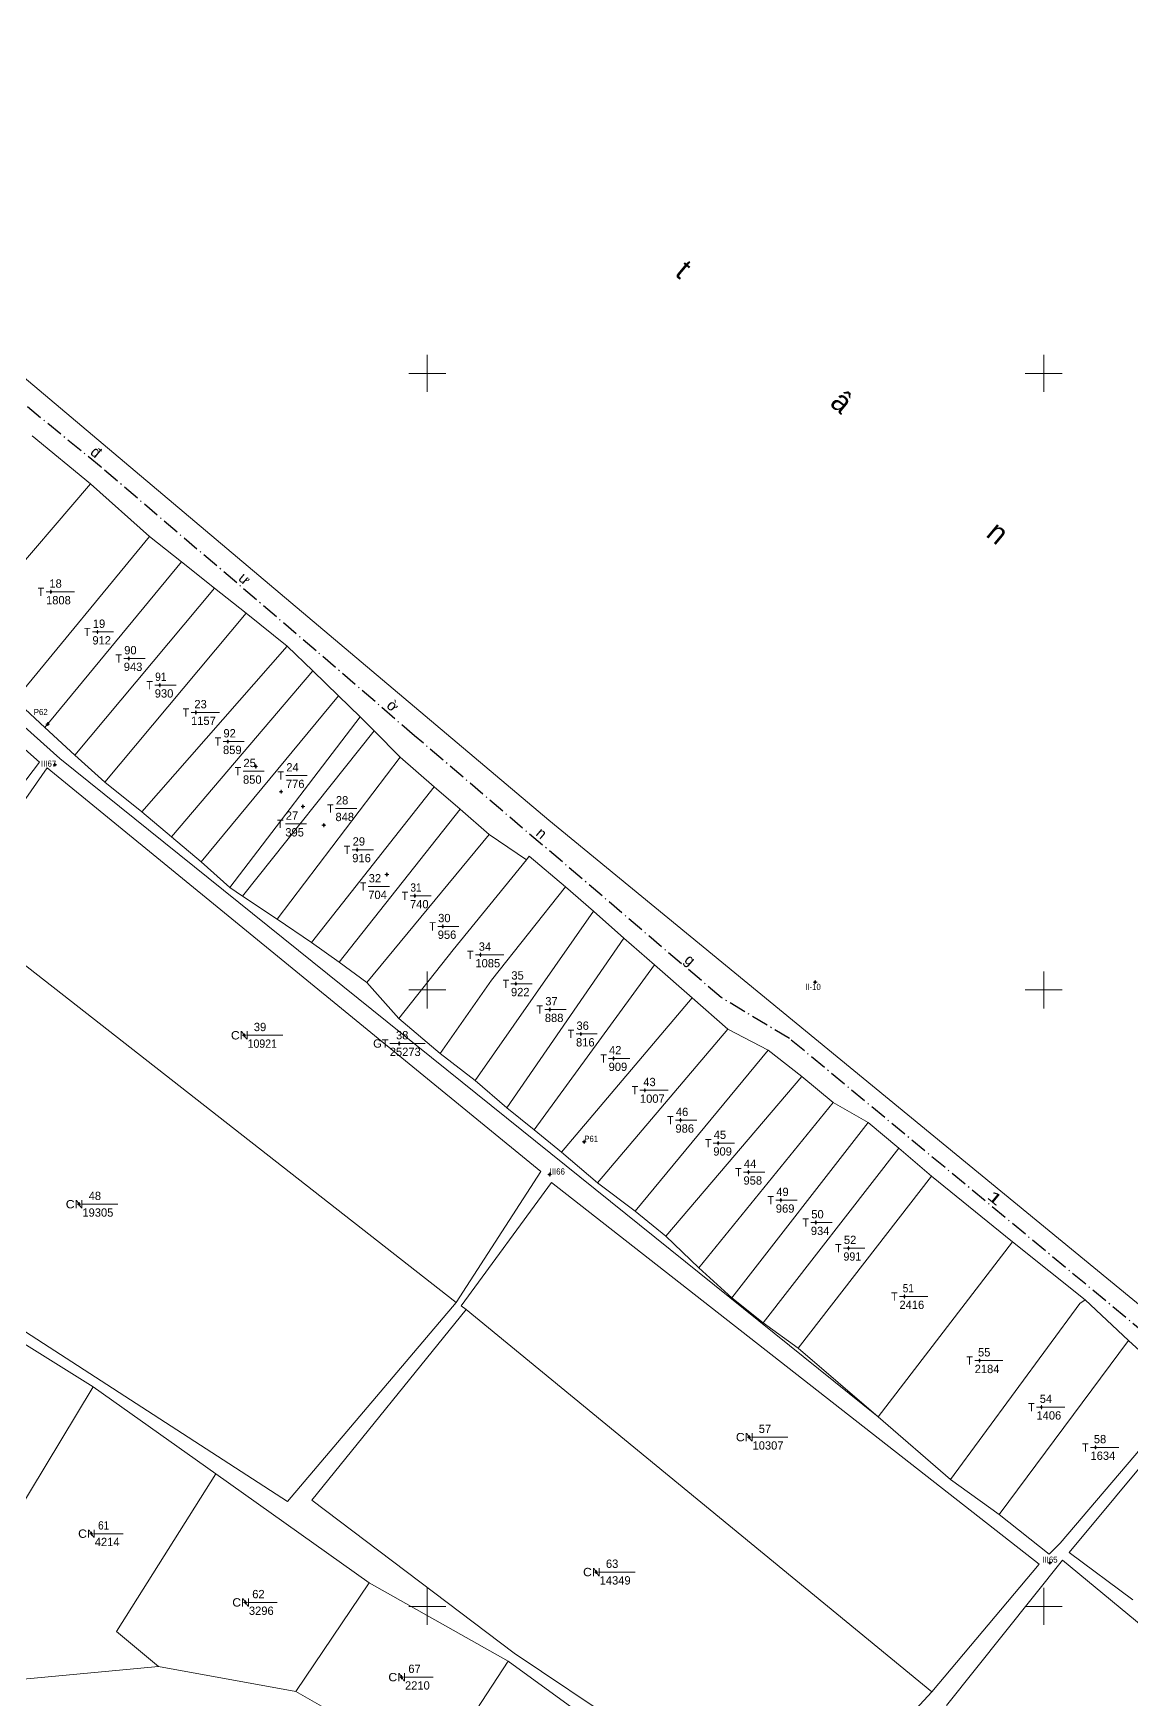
# Model space of a CAD drawing. Header units: metres. Extents: x 363900 to 365100, y 1840847 to 1842172.
# Drawn here: x 364272 to 364628, y 1841170 to 1841710 of the extents above; entities that cross this region are included whole.
import ezdxf
from ezdxf.enums import TextEntityAlignment as Align

# ---------------------------------------------------------------- set-up
doc = ezdxf.new("R2010")
doc.units = ezdxf.units.M
doc.header["$LTSCALE"] = 1.1
doc.linetypes.add('DOT_DASHED', pattern=[7.7, 5, -1.2, 0.3, -1.2])
for name, color, linetype, lineweight in [('10', 7, 'Continuous', 13), ('11', 7, 'Continuous', 13), ('13', 7, 'Continuous', 13), ('34', 7, 'Continuous', 13), ('63', 7, 'Continuous', 13)]:
    doc.layers.add(name, color=color, linetype=linetype, lineweight=lineweight)
doc.layers.add('12', color=7, linetype='Continuous')

msp = doc.modelspace()

# ---------------------------------------------------------------- hatches: boundary and pattern name
at = {"layer": '10'}
for points in [[(364276.942, 1841486.242, 1), (364276.792, 1841486.242, 1)], [(364279.287, 1841473.043, 1), (364279.137, 1841473.043, 1)], [(364525.897, 1841402.534, 1), (364525.747, 1841402.534, 1)], [(364450.989, 1841350.694, 1), (364450.839, 1841350.694, 1)], [(364439.787, 1841340.083, 1), (364439.637, 1841340.083, 1)], [(364602.013, 1841214.156, 1), (364601.863, 1841214.156, 1)]]:
    msp.add_hatch(color=256, dxfattribs=at).paths.add_polyline_path(points)
at = {"layer": '11'}
for points in [[(364278.005, 1841529.11, 1), (364277.855, 1841529.11, 1)], [(364278.005, 1841529.11, 1), (364277.855, 1841529.11, 1)], [(364293.045, 1841516.09, 1), (364292.895, 1841516.09, 1)], [(364293.045, 1841516.09, 1), (364292.895, 1841516.09, 1)], [(364303.225, 1841507.5, 1), (364303.075, 1841507.5, 1)], [(364303.225, 1841507.5, 1), (364303.075, 1841507.5, 1)], [(364313.275, 1841498.87, 1), (364313.125, 1841498.87, 1)], [(364313.275, 1841498.87, 1), (364313.125, 1841498.87, 1)], [(364325.045, 1841489.99, 1), (364324.895, 1841489.99, 1)], [(364325.045, 1841489.99, 1), (364324.895, 1841489.99, 1)], [(364335.415, 1841480.54, 1), (364335.265, 1841480.54, 1)], [(364335.415, 1841480.54, 1), (364335.265, 1841480.54, 1)], [(364344.435, 1841472.49, 1), (364344.285, 1841472.49, 1)], [(364344.435, 1841472.49, 1), (364344.285, 1841472.49, 1)], [(364352.655, 1841464.29, 1), (364352.505, 1841464.29, 1)], [(364352.655, 1841464.29, 1), (364352.505, 1841464.29, 1)], [(364359.735, 1841459.48, 1), (364359.585, 1841459.48, 1)], [(364359.735, 1841459.48, 1), (364359.585, 1841459.48, 1)], [(364366.525, 1841453.43, 1), (364366.375, 1841453.43, 1)], [(364366.525, 1841453.43, 1), (364366.375, 1841453.43, 1)], [(364377.335, 1841445.45, 1), (364377.185, 1841445.45, 1)], [(364377.335, 1841445.45, 1), (364377.185, 1841445.45, 1)], [(364386.955, 1841437.45, 1), (364386.805, 1841437.45, 1)], [(364386.955, 1841437.45, 1), (364386.805, 1841437.45, 1)], [(364396.075, 1841430.49, 1), (364395.925, 1841430.49, 1)], [(364396.075, 1841430.49, 1), (364395.925, 1841430.49, 1)], [(364405.075, 1841420.59, 1), (364404.925, 1841420.59, 1)], [(364405.075, 1841420.59, 1), (364404.925, 1841420.59, 1)], [(364417.295, 1841411.34, 1), (364417.145, 1841411.34, 1)], [(364417.295, 1841411.34, 1), (364417.145, 1841411.34, 1)], [(364428.825, 1841401.98, 1), (364428.675, 1841401.98, 1)], [(364428.825, 1841401.98, 1), (364428.675, 1841401.98, 1)], [(364439.815, 1841393.61, 1), (364439.665, 1841393.61, 1)], [(364439.815, 1841393.61, 1), (364439.665, 1841393.61, 1)], [(364340.685, 1841385.26, 1), (364340.535, 1841385.26, 1)], [(364340.685, 1841385.26, 1), (364340.535, 1841385.26, 1)], [(364449.935, 1841385.68, 1), (364449.785, 1841385.68, 1)], [(364449.935, 1841385.68, 1), (364449.785, 1841385.68, 1)], [(364390.935, 1841382.59, 1), (364390.785, 1841382.59, 1)], [(364390.935, 1841382.59, 1), (364390.785, 1841382.59, 1)], [(364460.505, 1841377.73, 1), (364460.355, 1841377.73, 1)], [(364460.505, 1841377.73, 1), (364460.355, 1841377.73, 1)], [(364470.675, 1841367.41, 1), (364470.525, 1841367.41, 1)], [(364470.675, 1841367.41, 1), (364470.525, 1841367.41, 1)], [(364482.195, 1841357.71, 1), (364482.045, 1841357.71, 1)], [(364482.195, 1841357.71, 1), (364482.045, 1841357.71, 1)], [(364494.465, 1841350.28, 1), (364494.315, 1841350.28, 1)], [(364494.465, 1841350.28, 1), (364494.315, 1841350.28, 1)], [(364504.265, 1841340.86, 1), (364504.115, 1841340.86, 1)], [(364504.265, 1841340.86, 1), (364504.115, 1841340.86, 1)], [(364287.105, 1841330.46, 1), (364286.955, 1841330.46, 1)], [(364287.105, 1841330.46, 1), (364286.955, 1841330.46, 1)], [(364514.755, 1841331.76, 1), (364514.605, 1841331.76, 1)], [(364514.755, 1841331.76, 1), (364514.605, 1841331.76, 1)], [(364526.115, 1841324.51, 1), (364525.965, 1841324.51, 1)], [(364526.115, 1841324.51, 1), (364525.965, 1841324.51, 1)], [(364536.705, 1841316.19, 1), (364536.555, 1841316.19, 1)], [(364536.705, 1841316.19, 1), (364536.555, 1841316.19, 1)], [(364554.845, 1841300.51, 1), (364554.695, 1841300.51, 1)], [(364554.845, 1841300.51, 1), (364554.695, 1841300.51, 1)], [(364579.265, 1841279.72, 1), (364579.115, 1841279.72, 1)], [(364579.265, 1841279.72, 1), (364579.115, 1841279.72, 1)], [(364599.295, 1841264.64, 1), (364599.145, 1841264.64, 1)], [(364599.295, 1841264.64, 1), (364599.145, 1841264.64, 1)], [(364504.495, 1841254.9, 1), (364504.345, 1841254.9, 1)], [(364504.495, 1841254.9, 1), (364504.345, 1841254.9, 1)], [(364616.835, 1841251.56, 1), (364616.685, 1841251.56, 1)], [(364616.835, 1841251.56, 1), (364616.685, 1841251.56, 1)], [(364291.105, 1841223.58, 1), (364290.955, 1841223.58, 1)], [(364291.105, 1841223.58, 1), (364290.955, 1841223.58, 1)], [(364454.905, 1841211.13, 1), (364454.755, 1841211.13, 1)], [(364454.905, 1841211.13, 1), (364454.755, 1841211.13, 1)], [(364341.115, 1841201.28, 1), (364340.965, 1841201.28, 1)], [(364341.115, 1841201.28, 1), (364340.965, 1841201.28, 1)], [(364391.755, 1841177.04, 1), (364391.605, 1841177.04, 1)], [(364391.755, 1841177.04, 1), (364391.605, 1841177.04, 1)]]:
    msp.add_hatch(color=256, dxfattribs=at).paths.add_polyline_path(points)

# ---------------------------------------------------------------- linework, layer by layer
at = {"layer": '10'}
for p, q in [((364276.55, 1841486.24), (364276.24, 1841486.24)), ((364276.87, 1841486.87), (364276.87, 1841486.55)), ((364276.87, 1841485.93), (364276.87, 1841485.62)), ((364277.49, 1841486.24), (364277.18, 1841486.24)), ((364278.9, 1841473.04), (364278.59, 1841473.04)), ((364279.21, 1841473.67), (364279.21, 1841473.36)), ((364279.21, 1841472.73), (364279.21, 1841472.42)), ((364279.84, 1841473.04), (364279.52, 1841473.04)), ((364525.51, 1841402.53), (364525.2, 1841402.53)), ((364525.82, 1841403.16), (364525.82, 1841402.85)), ((364525.82, 1841402.22), (364525.82, 1841401.91)), ((364526.45, 1841402.53), (364526.13, 1841402.53)), ((364450.6, 1841350.69), (364450.29, 1841350.69)), ((364450.91, 1841351.32), (364450.91, 1841351.01)), ((364451.54, 1841350.69), (364451.23, 1841350.69)), ((364450.91, 1841350.38), (364450.91, 1841350.07)), ((364439.4, 1841340.08), (364439.09, 1841340.08)), ((364439.71, 1841340.71), (364439.71, 1841340.4)), ((364439.71, 1841339.77), (364439.71, 1841339.46)), ((364440.34, 1841340.08), (364440.02, 1841340.08)), ((364601.63, 1841214.16), (364601.31, 1841214.16)), ((364601.94, 1841214.78), (364601.94, 1841214.47)), ((364601.94, 1841213.84), (364601.94, 1841213.53)), ((364602.56, 1841214.16), (364602.25, 1841214.16))]:
    msp.add_line(p, q, dxfattribs=at)
for centre, radius in [((364276.867, 1841486.242), 0.312), ((364276.867, 1841486.242), 0.075), ((364279.212, 1841473.043), 0.312), ((364279.212, 1841473.043), 0.075), ((364525.822, 1841402.534), 0.312), ((364525.822, 1841402.534), 0.075), ((364450.914, 1841350.694), 0.312), ((364450.914, 1841350.694), 0.075), ((364439.712, 1841340.083), 0.312), ((364439.712, 1841340.083), 0.075), ((364601.938, 1841214.156), 0.312), ((364601.938, 1841214.156), 0.075)]:
    msp.add_circle(centre, radius, dxfattribs=at)
at = {"layer": '11'}
for p, q in [((364277.62, 1841529.11), (364277.3, 1841529.11)), ((364277.62, 1841529.11), (364277.3, 1841529.11)), ((364277.93, 1841529.74), (364277.93, 1841529.42)), ((364277.93, 1841529.74), (364277.93, 1841529.42)), ((364277.93, 1841528.8), (364277.93, 1841528.48)), ((364277.93, 1841528.8), (364277.93, 1841528.48)), ((364278.56, 1841529.11), (364278.24, 1841529.11)), ((364278.56, 1841529.11), (364278.24, 1841529.11)), ((364292.66, 1841516.09), (364292.34, 1841516.09)), ((364292.66, 1841516.09), (364292.34, 1841516.09)), ((364292.97, 1841516.72), (364292.97, 1841516.4)), ((364292.97, 1841516.72), (364292.97, 1841516.4)), ((364292.97, 1841515.78), (364292.97, 1841515.46)), ((364292.97, 1841515.78), (364292.97, 1841515.46)), ((364293.6, 1841516.09), (364293.28, 1841516.09)), ((364293.6, 1841516.09), (364293.28, 1841516.09)), ((364302.84, 1841507.5), (364302.52, 1841507.5)), ((364302.84, 1841507.5), (364302.52, 1841507.5)), ((364303.15, 1841508.12), (364303.15, 1841507.81)), ((364303.15, 1841508.12), (364303.15, 1841507.81)), ((364303.15, 1841507.19), (364303.15, 1841506.88)), ((364303.15, 1841507.19), (364303.15, 1841506.88)), ((364303.78, 1841507.5), (364303.46, 1841507.5)), ((364303.78, 1841507.5), (364303.46, 1841507.5)), ((364312.89, 1841498.87), (364312.58, 1841498.87)), ((364312.89, 1841498.87), (364312.58, 1841498.87)), ((364313.2, 1841499.5), (364313.2, 1841499.18)), ((364313.2, 1841499.5), (364313.2, 1841499.18)), ((364313.2, 1841498.56), (364313.2, 1841498.24)), ((364313.2, 1841498.56), (364313.2, 1841498.24)), ((364313.82, 1841498.87), (364313.51, 1841498.87)), ((364313.82, 1841498.87), (364313.51, 1841498.87)), ((364324.66, 1841489.99), (364324.34, 1841489.99)), ((364324.66, 1841489.99), (364324.34, 1841489.99)), ((364324.97, 1841490.62), (364324.97, 1841490.3)), ((364324.97, 1841490.62), (364324.97, 1841490.3)), ((364324.97, 1841489.68), (364324.97, 1841489.36)), ((364324.97, 1841489.68), (364324.97, 1841489.36)), ((364325.6, 1841489.99), (364325.28, 1841489.99)), ((364325.6, 1841489.99), (364325.28, 1841489.99)), ((364335.03, 1841480.54), (364334.72, 1841480.54)), ((364335.03, 1841480.54), (364334.72, 1841480.54)), ((364335.34, 1841481.16), (364335.34, 1841480.85)), ((364335.34, 1841481.16), (364335.34, 1841480.85)), ((364335.34, 1841480.23), (364335.34, 1841479.92)), ((364335.34, 1841480.23), (364335.34, 1841479.92)), ((364335.96, 1841480.54), (364335.65, 1841480.54)), ((364335.96, 1841480.54), (364335.65, 1841480.54)), ((364344.05, 1841472.49), (364343.74, 1841472.49)), ((364344.05, 1841472.49), (364343.74, 1841472.49)), ((364344.36, 1841473.12), (364344.36, 1841472.8)), ((364344.36, 1841473.12), (364344.36, 1841472.8)), ((364344.36, 1841472.18), (364344.36, 1841471.86)), ((364344.36, 1841472.18), (364344.36, 1841471.86)), ((364344.98, 1841472.49), (364344.67, 1841472.49)), ((364344.98, 1841472.49), (364344.67, 1841472.49)), ((364352.27, 1841464.29), (364351.96, 1841464.29)), ((364352.27, 1841464.29), (364351.96, 1841464.29)), ((364352.58, 1841464.92), (364352.58, 1841464.6)), ((364352.58, 1841464.92), (364352.58, 1841464.6)), ((364352.58, 1841463.98), (364352.58, 1841463.66)), ((364352.58, 1841463.98), (364352.58, 1841463.66)), ((364353.2, 1841464.29), (364352.89, 1841464.29)), ((364353.2, 1841464.29), (364352.89, 1841464.29)), ((364359.35, 1841459.48), (364359.04, 1841459.48)), ((364359.35, 1841459.48), (364359.04, 1841459.48)), ((364359.66, 1841460.1), (364359.66, 1841459.79)), ((364359.66, 1841460.1), (364359.66, 1841459.79)), ((364359.66, 1841459.17), (364359.66, 1841458.86)), ((364359.66, 1841459.17), (364359.66, 1841458.86)), ((364360.28, 1841459.48), (364359.97, 1841459.48)), ((364360.28, 1841459.48), (364359.97, 1841459.48)), ((364366.14, 1841453.43), (364365.82, 1841453.43)), ((364366.14, 1841453.43), (364365.82, 1841453.43)), ((364366.45, 1841454.06), (364366.45, 1841453.74)), ((364366.45, 1841454.06), (364366.45, 1841453.74)), ((364367.08, 1841453.43), (364366.76, 1841453.43)), ((364367.08, 1841453.43), (364366.76, 1841453.43)), ((364366.45, 1841453.12), (364366.45, 1841452.8)), ((364366.45, 1841453.12), (364366.45, 1841452.8)), ((364376.95, 1841445.45), (364376.64, 1841445.45)), ((364376.95, 1841445.45), (364376.64, 1841445.45)), ((364377.26, 1841446.08), (364377.26, 1841445.76)), ((364377.26, 1841446.08), (364377.26, 1841445.76)), ((364377.26, 1841445.14), (364377.26, 1841444.82)), ((364377.26, 1841445.14), (364377.26, 1841444.82)), ((364377.88, 1841445.45), (364377.57, 1841445.45)), ((364377.88, 1841445.45), (364377.57, 1841445.45)), ((364386.57, 1841437.45), (364386.26, 1841437.45)), ((364386.57, 1841437.45), (364386.26, 1841437.45)), ((364386.88, 1841438.08), (364386.88, 1841437.76)), ((364386.88, 1841438.08), (364386.88, 1841437.76)), ((364386.88, 1841437.14), (364386.88, 1841436.82)), ((364386.88, 1841437.14), (364386.88, 1841436.82)), ((364387.5, 1841437.45), (364387.19, 1841437.45)), ((364387.5, 1841437.45), (364387.19, 1841437.45)), ((364395.69, 1841430.49), (364395.38, 1841430.49)), ((364395.69, 1841430.49), (364395.38, 1841430.49)), ((364396, 1841431.12), (364396, 1841430.8)), ((364396, 1841431.12), (364396, 1841430.8)), ((364396, 1841430.18), (364396, 1841429.86)), ((364396, 1841430.18), (364396, 1841429.86)), ((364396.62, 1841430.49), (364396.31, 1841430.49)), ((364396.62, 1841430.49), (364396.31, 1841430.49)), ((364405, 1841421.22), (364405, 1841420.9)), ((364405, 1841421.22), (364405, 1841420.9)), ((364404.69, 1841420.59), (364404.38, 1841420.59)), ((364404.69, 1841420.59), (364404.38, 1841420.59)), ((364405, 1841420.28), (364405, 1841419.96)), ((364405, 1841420.28), (364405, 1841419.96)), ((364405.62, 1841420.59), (364405.31, 1841420.59)), ((364405.62, 1841420.59), (364405.31, 1841420.59)), ((364416.91, 1841411.34), (364416.6, 1841411.34)), ((364416.91, 1841411.34), (364416.6, 1841411.34)), ((364417.22, 1841411.96), (364417.22, 1841411.65)), ((364417.22, 1841411.96), (364417.22, 1841411.65)), ((364417.22, 1841411.03), (364417.22, 1841410.72)), ((364417.22, 1841411.03), (364417.22, 1841410.72)), ((364417.84, 1841411.34), (364417.53, 1841411.34)), ((364417.84, 1841411.34), (364417.53, 1841411.34)), ((364428.44, 1841401.98), (364428.12, 1841401.98)), ((364428.44, 1841401.98), (364428.12, 1841401.98)), ((364428.75, 1841402.6), (364428.75, 1841402.29)), ((364428.75, 1841402.6), (364428.75, 1841402.29)), ((364428.75, 1841401.67), (364428.75, 1841401.36)), ((364428.75, 1841401.67), (364428.75, 1841401.36)), ((364429.38, 1841401.98), (364429.06, 1841401.98)), ((364429.38, 1841401.98), (364429.06, 1841401.98)), ((364439.74, 1841394.24), (364439.74, 1841393.92)), ((364439.74, 1841394.24), (364439.74, 1841393.92)), ((364439.43, 1841393.61), (364439.12, 1841393.61)), ((364439.43, 1841393.61), (364439.12, 1841393.61)), ((364439.74, 1841393.3), (364439.74, 1841392.98)), ((364439.74, 1841393.3), (364439.74, 1841392.98)), ((364440.36, 1841393.61), (364440.05, 1841393.61)), ((364440.36, 1841393.61), (364440.05, 1841393.61)), ((364340.3, 1841385.26), (364339.98, 1841385.26)), ((364340.3, 1841385.26), (364339.98, 1841385.26)), ((364340.61, 1841385.88), (364340.61, 1841385.57)), ((364340.61, 1841385.88), (364340.61, 1841385.57)), ((364340.61, 1841384.95), (364340.61, 1841384.64)), ((364340.61, 1841384.95), (364340.61, 1841384.64)), ((364341.24, 1841385.26), (364340.92, 1841385.26)), ((364341.24, 1841385.26), (364340.92, 1841385.26)), ((364390.86, 1841383.22), (364390.86, 1841382.9)), ((364390.86, 1841383.22), (364390.86, 1841382.9)), ((364449.55, 1841385.68), (364449.24, 1841385.68)), ((364449.55, 1841385.68), (364449.24, 1841385.68)), ((364449.86, 1841386.3), (364449.86, 1841385.99)), ((364449.86, 1841386.3), (364449.86, 1841385.99)), ((364449.86, 1841385.37), (364449.86, 1841385.06)), ((364449.86, 1841385.37), (364449.86, 1841385.06)), ((364450.48, 1841385.68), (364450.17, 1841385.68)), ((364450.48, 1841385.68), (364450.17, 1841385.68)), ((364390.55, 1841382.59), (364390.24, 1841382.59)), ((364390.55, 1841382.59), (364390.24, 1841382.59)), ((364390.86, 1841382.28), (364390.86, 1841381.96)), ((364390.86, 1841382.28), (364390.86, 1841381.96)), ((364391.48, 1841382.59), (364391.17, 1841382.59)), ((364391.48, 1841382.59), (364391.17, 1841382.59)), ((364460.12, 1841377.73), (364459.8, 1841377.73)), ((364460.12, 1841377.73), (364459.8, 1841377.73)), ((364460.43, 1841378.36), (364460.43, 1841378.04)), ((364460.43, 1841378.36), (364460.43, 1841378.04)), ((364461.06, 1841377.73), (364460.74, 1841377.73)), ((364461.06, 1841377.73), (364460.74, 1841377.73)), ((364460.43, 1841377.42), (364460.43, 1841377.1)), ((364460.43, 1841377.42), (364460.43, 1841377.1)), ((364470.29, 1841367.41), (364469.98, 1841367.41)), ((364470.29, 1841367.41), (364469.98, 1841367.41)), ((364470.6, 1841368.04), (364470.6, 1841367.72)), ((364470.6, 1841368.04), (364470.6, 1841367.72)), ((364470.6, 1841367.1), (364470.6, 1841366.78)), ((364470.6, 1841367.1), (364470.6, 1841366.78)), ((364471.22, 1841367.41), (364470.91, 1841367.41)), ((364471.22, 1841367.41), (364470.91, 1841367.41)), ((364481.81, 1841357.71), (364481.5, 1841357.71)), ((364481.81, 1841357.71), (364481.5, 1841357.71)), ((364482.12, 1841358.34), (364482.12, 1841358.02)), ((364482.12, 1841358.34), (364482.12, 1841358.02)), ((364482.12, 1841357.4), (364482.12, 1841357.08)), ((364482.12, 1841357.4), (364482.12, 1841357.08)), ((364482.74, 1841357.71), (364482.43, 1841357.71)), ((364482.74, 1841357.71), (364482.43, 1841357.71)), ((364494.39, 1841350.9), (364494.39, 1841350.59)), ((364494.39, 1841350.9), (364494.39, 1841350.59)), ((364494.08, 1841350.28), (364493.76, 1841350.28)), ((364494.08, 1841350.28), (364493.76, 1841350.28)), ((364494.39, 1841349.97), (364494.39, 1841349.66)), ((364494.39, 1841349.97), (364494.39, 1841349.66)), ((364495.02, 1841350.28), (364494.7, 1841350.28)), ((364495.02, 1841350.28), (364494.7, 1841350.28)), ((364503.88, 1841340.86), (364503.56, 1841340.86)), ((364503.88, 1841340.86), (364503.56, 1841340.86)), ((364504.19, 1841341.48), (364504.19, 1841341.17)), ((364504.19, 1841341.48), (364504.19, 1841341.17)), ((364504.19, 1841340.55), (364504.19, 1841340.24)), ((364504.19, 1841340.55), (364504.19, 1841340.24)), ((364504.82, 1841340.86), (364504.5, 1841340.86)), ((364504.82, 1841340.86), (364504.5, 1841340.86)), ((364286.72, 1841330.46), (364286.4, 1841330.46)), ((364286.72, 1841330.46), (364286.4, 1841330.46)), ((364287.03, 1841331.08), (364287.03, 1841330.77)), ((364287.03, 1841331.08), (364287.03, 1841330.77)), ((364287.03, 1841330.15), (364287.03, 1841329.84)), ((364287.03, 1841330.15), (364287.03, 1841329.84)), ((364287.66, 1841330.46), (364287.34, 1841330.46)), ((364287.66, 1841330.46), (364287.34, 1841330.46)), ((364514.37, 1841331.76), (364514.06, 1841331.76)), ((364514.37, 1841331.76), (364514.06, 1841331.76)), ((364514.68, 1841332.38), (364514.68, 1841332.07)), ((364514.68, 1841332.38), (364514.68, 1841332.07)), ((364514.68, 1841331.45), (364514.68, 1841331.14)), ((364514.68, 1841331.45), (364514.68, 1841331.14)), ((364515.3, 1841331.76), (364514.99, 1841331.76)), ((364515.3, 1841331.76), (364514.99, 1841331.76)), ((364525.73, 1841324.51), (364525.42, 1841324.51)), ((364525.73, 1841324.51), (364525.42, 1841324.51)), ((364526.04, 1841325.14), (364526.04, 1841324.82)), ((364526.04, 1841325.14), (364526.04, 1841324.82)), ((364526.04, 1841324.2), (364526.04, 1841323.88)), ((364526.04, 1841324.2), (364526.04, 1841323.88)), ((364526.66, 1841324.51), (364526.35, 1841324.51)), ((364526.66, 1841324.51), (364526.35, 1841324.51)), ((364536.32, 1841316.19), (364536, 1841316.19)), ((364536.32, 1841316.19), (364536, 1841316.19)), ((364536.63, 1841316.82), (364536.63, 1841316.5)), ((364536.63, 1841316.82), (364536.63, 1841316.5)), ((364536.63, 1841315.88), (364536.63, 1841315.56)), ((364536.63, 1841315.88), (364536.63, 1841315.56)), ((364537.26, 1841316.19), (364536.94, 1841316.19)), ((364537.26, 1841316.19), (364536.94, 1841316.19)), ((364554.46, 1841300.51), (364554.14, 1841300.51)), ((364554.46, 1841300.51), (364554.14, 1841300.51)), ((364554.77, 1841301.14), (364554.77, 1841300.82)), ((364554.77, 1841301.14), (364554.77, 1841300.82)), ((364554.77, 1841300.2), (364554.77, 1841299.88)), ((364554.77, 1841300.2), (364554.77, 1841299.88)), ((364555.4, 1841300.51), (364555.08, 1841300.51)), ((364555.4, 1841300.51), (364555.08, 1841300.51)), ((364579.19, 1841280.34), (364579.19, 1841280.03)), ((364579.19, 1841280.34), (364579.19, 1841280.03)), ((364578.88, 1841279.72), (364578.56, 1841279.72)), ((364578.88, 1841279.72), (364578.56, 1841279.72)), ((364579.19, 1841279.41), (364579.19, 1841279.1)), ((364579.19, 1841279.41), (364579.19, 1841279.1)), ((364579.82, 1841279.72), (364579.5, 1841279.72)), ((364579.82, 1841279.72), (364579.5, 1841279.72)), ((364598.91, 1841264.64), (364598.6, 1841264.64)), ((364598.91, 1841264.64), (364598.6, 1841264.64)), ((364599.22, 1841265.26), (364599.22, 1841264.95)), ((364599.22, 1841265.26), (364599.22, 1841264.95)), ((364599.22, 1841264.33), (364599.22, 1841264.02)), ((364599.22, 1841264.33), (364599.22, 1841264.02)), ((364599.84, 1841264.64), (364599.53, 1841264.64)), ((364599.84, 1841264.64), (364599.53, 1841264.64)), ((364504.11, 1841254.9), (364503.8, 1841254.9)), ((364504.11, 1841254.9), (364503.8, 1841254.9)), ((364504.42, 1841255.52), (364504.42, 1841255.21)), ((364504.42, 1841255.52), (364504.42, 1841255.21)), ((364504.42, 1841254.59), (364504.42, 1841254.28)), ((364504.42, 1841254.59), (364504.42, 1841254.28)), ((364505.04, 1841254.9), (364504.73, 1841254.9)), ((364505.04, 1841254.9), (364504.73, 1841254.9)), ((364616.45, 1841251.56), (364616.14, 1841251.56)), ((364616.45, 1841251.56), (364616.14, 1841251.56)), ((364616.76, 1841252.18), (364616.76, 1841251.87)), ((364616.76, 1841252.18), (364616.76, 1841251.87)), ((364616.76, 1841251.25), (364616.76, 1841250.94)), ((364616.76, 1841251.25), (364616.76, 1841250.94)), ((364617.38, 1841251.56), (364617.07, 1841251.56)), ((364617.38, 1841251.56), (364617.07, 1841251.56)), ((364290.72, 1841223.58), (364290.4, 1841223.58)), ((364290.72, 1841223.58), (364290.4, 1841223.58)), ((364291.03, 1841224.2), (364291.03, 1841223.89)), ((364291.03, 1841224.2), (364291.03, 1841223.89)), ((364291.03, 1841223.27), (364291.03, 1841222.96)), ((364291.03, 1841223.27), (364291.03, 1841222.96)), ((364291.66, 1841223.58), (364291.34, 1841223.58)), ((364291.66, 1841223.58), (364291.34, 1841223.58)), ((364454.52, 1841211.13), (364454.2, 1841211.13)), ((364454.52, 1841211.13), (364454.2, 1841211.13)), ((364454.83, 1841211.76), (364454.83, 1841211.44)), ((364454.83, 1841211.76), (364454.83, 1841211.44)), ((364454.83, 1841210.82), (364454.83, 1841210.5)), ((364454.83, 1841210.82), (364454.83, 1841210.5)), ((364455.46, 1841211.13), (364455.14, 1841211.13)), ((364455.46, 1841211.13), (364455.14, 1841211.13)), ((364340.73, 1841201.28), (364340.42, 1841201.28)), ((364340.73, 1841201.28), (364340.42, 1841201.28)), ((364341.04, 1841201.9), (364341.04, 1841201.59)), ((364341.04, 1841201.9), (364341.04, 1841201.59)), ((364341.04, 1841200.97), (364341.04, 1841200.66)), ((364341.04, 1841200.97), (364341.04, 1841200.66)), ((364341.66, 1841201.28), (364341.35, 1841201.28)), ((364341.66, 1841201.28), (364341.35, 1841201.28)), ((364391.68, 1841177.66), (364391.68, 1841177.35)), ((364391.68, 1841177.66), (364391.68, 1841177.35)), ((364391.37, 1841177.04), (364391.06, 1841177.04)), ((364391.37, 1841177.04), (364391.06, 1841177.04)), ((364391.68, 1841176.73), (364391.68, 1841176.42)), ((364391.68, 1841176.73), (364391.68, 1841176.42)), ((364392.3, 1841177.04), (364391.99, 1841177.04)), ((364392.3, 1841177.04), (364391.99, 1841177.04))]:
    msp.add_line(p, q, dxfattribs=at)
for points in [[(364277.93, 1841529.42), (364277.62, 1841529.11), (364277.93, 1841528.8), (364278.24, 1841529.11)], [(364277.93, 1841529.42), (364277.62, 1841529.11), (364277.93, 1841528.8), (364278.24, 1841529.11)], [(364292.97, 1841516.4), (364292.66, 1841516.09), (364292.97, 1841515.78), (364293.28, 1841516.09)], [(364292.97, 1841516.4), (364292.66, 1841516.09), (364292.97, 1841515.78), (364293.28, 1841516.09)], [(364303.15, 1841507.81), (364302.84, 1841507.5), (364303.15, 1841507.19), (364303.46, 1841507.5)], [(364303.15, 1841507.81), (364302.84, 1841507.5), (364303.15, 1841507.19), (364303.46, 1841507.5)], [(364313.2, 1841499.18), (364312.89, 1841498.87), (364313.2, 1841498.56), (364313.51, 1841498.87)], [(364313.2, 1841499.18), (364312.89, 1841498.87), (364313.2, 1841498.56), (364313.51, 1841498.87)], [(364324.97, 1841490.3), (364324.66, 1841489.99), (364324.97, 1841489.68), (364325.28, 1841489.99)], [(364324.97, 1841490.3), (364324.66, 1841489.99), (364324.97, 1841489.68), (364325.28, 1841489.99)], [(364335.34, 1841480.85), (364335.03, 1841480.54), (364335.34, 1841480.23), (364335.65, 1841480.54)], [(364335.34, 1841480.85), (364335.03, 1841480.54), (364335.34, 1841480.23), (364335.65, 1841480.54)], [(364344.36, 1841472.8), (364344.05, 1841472.49), (364344.36, 1841472.18), (364344.67, 1841472.49)], [(364344.36, 1841472.8), (364344.05, 1841472.49), (364344.36, 1841472.18), (364344.67, 1841472.49)], [(364352.58, 1841464.6), (364352.27, 1841464.29), (364352.58, 1841463.98), (364352.89, 1841464.29)], [(364352.58, 1841464.6), (364352.27, 1841464.29), (364352.58, 1841463.98), (364352.89, 1841464.29)], [(364359.66, 1841459.79), (364359.35, 1841459.48), (364359.66, 1841459.17), (364359.97, 1841459.48)], [(364359.66, 1841459.79), (364359.35, 1841459.48), (364359.66, 1841459.17), (364359.97, 1841459.48)], [(364366.45, 1841453.74), (364366.14, 1841453.43), (364366.45, 1841453.12), (364366.76, 1841453.43)], [(364366.45, 1841453.74), (364366.14, 1841453.43), (364366.45, 1841453.12), (364366.76, 1841453.43)], [(364377.26, 1841445.76), (364376.95, 1841445.45), (364377.26, 1841445.14), (364377.57, 1841445.45)], [(364377.26, 1841445.76), (364376.95, 1841445.45), (364377.26, 1841445.14), (364377.57, 1841445.45)], [(364386.88, 1841437.76), (364386.57, 1841437.45), (364386.88, 1841437.14), (364387.19, 1841437.45)], [(364386.88, 1841437.76), (364386.57, 1841437.45), (364386.88, 1841437.14), (364387.19, 1841437.45)], [(364396, 1841430.8), (364395.69, 1841430.49), (364396, 1841430.18), (364396.31, 1841430.49)], [(364396, 1841430.8), (364395.69, 1841430.49), (364396, 1841430.18), (364396.31, 1841430.49)], [(364405, 1841420.9), (364404.69, 1841420.59), (364405, 1841420.28), (364405.31, 1841420.59)], [(364405, 1841420.9), (364404.69, 1841420.59), (364405, 1841420.28), (364405.31, 1841420.59)], [(364417.22, 1841411.65), (364416.91, 1841411.34), (364417.22, 1841411.03), (364417.53, 1841411.34)], [(364417.22, 1841411.65), (364416.91, 1841411.34), (364417.22, 1841411.03), (364417.53, 1841411.34)], [(364428.75, 1841402.29), (364428.44, 1841401.98), (364428.75, 1841401.67), (364429.06, 1841401.98)], [(364428.75, 1841402.29), (364428.44, 1841401.98), (364428.75, 1841401.67), (364429.06, 1841401.98)], [(364439.74, 1841393.92), (364439.43, 1841393.61), (364439.74, 1841393.3), (364440.05, 1841393.61)], [(364439.74, 1841393.92), (364439.43, 1841393.61), (364439.74, 1841393.3), (364440.05, 1841393.61)], [(364340.61, 1841385.57), (364340.3, 1841385.26), (364340.61, 1841384.95), (364340.92, 1841385.26)], [(364340.61, 1841385.57), (364340.3, 1841385.26), (364340.61, 1841384.95), (364340.92, 1841385.26)], [(364390.86, 1841382.9), (364390.55, 1841382.59), (364390.86, 1841382.28), (364391.17, 1841382.59)], [(364390.86, 1841382.9), (364390.55, 1841382.59), (364390.86, 1841382.28), (364391.17, 1841382.59)], [(364449.86, 1841385.99), (364449.55, 1841385.68), (364449.86, 1841385.37), (364450.17, 1841385.68)], [(364449.86, 1841385.99), (364449.55, 1841385.68), (364449.86, 1841385.37), (364450.17, 1841385.68)], [(364460.43, 1841378.04), (364460.12, 1841377.73), (364460.43, 1841377.42), (364460.74, 1841377.73)], [(364460.43, 1841378.04), (364460.12, 1841377.73), (364460.43, 1841377.42), (364460.74, 1841377.73)], [(364470.6, 1841367.72), (364470.29, 1841367.41), (364470.6, 1841367.1), (364470.91, 1841367.41)], [(364470.6, 1841367.72), (364470.29, 1841367.41), (364470.6, 1841367.1), (364470.91, 1841367.41)], [(364482.12, 1841358.02), (364481.81, 1841357.71), (364482.12, 1841357.4), (364482.43, 1841357.71)], [(364482.12, 1841358.02), (364481.81, 1841357.71), (364482.12, 1841357.4), (364482.43, 1841357.71)], [(364494.39, 1841350.59), (364494.08, 1841350.28), (364494.39, 1841349.97), (364494.7, 1841350.28)], [(364494.39, 1841350.59), (364494.08, 1841350.28), (364494.39, 1841349.97), (364494.7, 1841350.28)], [(364504.19, 1841341.17), (364503.88, 1841340.86), (364504.19, 1841340.55), (364504.5, 1841340.86)], [(364504.19, 1841341.17), (364503.88, 1841340.86), (364504.19, 1841340.55), (364504.5, 1841340.86)], [(364287.03, 1841330.77), (364286.72, 1841330.46), (364287.03, 1841330.15), (364287.34, 1841330.46)], [(364287.03, 1841330.77), (364286.72, 1841330.46), (364287.03, 1841330.15), (364287.34, 1841330.46)], [(364514.68, 1841332.07), (364514.37, 1841331.76), (364514.68, 1841331.45), (364514.99, 1841331.76)], [(364514.68, 1841332.07), (364514.37, 1841331.76), (364514.68, 1841331.45), (364514.99, 1841331.76)], [(364526.04, 1841324.82), (364525.73, 1841324.51), (364526.04, 1841324.2), (364526.35, 1841324.51)], [(364526.04, 1841324.82), (364525.73, 1841324.51), (364526.04, 1841324.2), (364526.35, 1841324.51)], [(364536.63, 1841316.5), (364536.32, 1841316.19), (364536.63, 1841315.88), (364536.94, 1841316.19)], [(364536.63, 1841316.5), (364536.32, 1841316.19), (364536.63, 1841315.88), (364536.94, 1841316.19)], [(364554.77, 1841300.82), (364554.46, 1841300.51), (364554.77, 1841300.2), (364555.08, 1841300.51)], [(364554.77, 1841300.82), (364554.46, 1841300.51), (364554.77, 1841300.2), (364555.08, 1841300.51)], [(364579.19, 1841280.03), (364578.88, 1841279.72), (364579.19, 1841279.41), (364579.5, 1841279.72)], [(364579.19, 1841280.03), (364578.88, 1841279.72), (364579.19, 1841279.41), (364579.5, 1841279.72)], [(364599.22, 1841264.95), (364598.91, 1841264.64), (364599.22, 1841264.33), (364599.53, 1841264.64)], [(364599.22, 1841264.95), (364598.91, 1841264.64), (364599.22, 1841264.33), (364599.53, 1841264.64)], [(364504.42, 1841255.21), (364504.11, 1841254.9), (364504.42, 1841254.59), (364504.73, 1841254.9)], [(364504.42, 1841255.21), (364504.11, 1841254.9), (364504.42, 1841254.59), (364504.73, 1841254.9)], [(364616.76, 1841251.87), (364616.45, 1841251.56), (364616.76, 1841251.25), (364617.07, 1841251.56)], [(364616.76, 1841251.87), (364616.45, 1841251.56), (364616.76, 1841251.25), (364617.07, 1841251.56)], [(364291.03, 1841223.89), (364290.72, 1841223.58), (364291.03, 1841223.27), (364291.34, 1841223.58)], [(364291.03, 1841223.89), (364290.72, 1841223.58), (364291.03, 1841223.27), (364291.34, 1841223.58)], [(364454.83, 1841211.44), (364454.52, 1841211.13), (364454.83, 1841210.82), (364455.14, 1841211.13)], [(364454.83, 1841211.44), (364454.52, 1841211.13), (364454.83, 1841210.82), (364455.14, 1841211.13)], [(364341.04, 1841201.59), (364340.73, 1841201.28), (364341.04, 1841200.97), (364341.35, 1841201.28)], [(364341.04, 1841201.59), (364340.73, 1841201.28), (364341.04, 1841200.97), (364341.35, 1841201.28)], [(364391.68, 1841177.35), (364391.37, 1841177.04), (364391.68, 1841176.73), (364391.99, 1841177.04)], [(364391.68, 1841177.35), (364391.37, 1841177.04), (364391.68, 1841176.73), (364391.99, 1841177.04)]]:
    msp.add_lwpolyline(points, close=True, dxfattribs=at)
for centre in [(364277.93, 1841529.11), (364277.93, 1841529.11), (364292.97, 1841516.09), (364292.97, 1841516.09), (364303.15, 1841507.5), (364303.15, 1841507.5), (364313.2, 1841498.87), (364313.2, 1841498.87), (364324.97, 1841489.99), (364324.97, 1841489.99), (364335.34, 1841480.54), (364335.34, 1841480.54), (364344.36, 1841472.49), (364344.36, 1841472.49), (364352.58, 1841464.29), (364352.58, 1841464.29), (364359.66, 1841459.48), (364359.66, 1841459.48), (364366.45, 1841453.43), (364366.45, 1841453.43), (364377.26, 1841445.45), (364377.26, 1841445.45), (364386.88, 1841437.45), (364386.88, 1841437.45), (364396, 1841430.49), (364396, 1841430.49), (364405, 1841420.59), (364405, 1841420.59), (364417.22, 1841411.34), (364417.22, 1841411.34), (364428.75, 1841401.98), (364428.75, 1841401.98), (364439.74, 1841393.61), (364439.74, 1841393.61), (364340.61, 1841385.26), (364340.61, 1841385.26), (364449.86, 1841385.68), (364449.86, 1841385.68), (364390.86, 1841382.59), (364390.86, 1841382.59), (364460.43, 1841377.73), (364460.43, 1841377.73), (364470.6, 1841367.41), (364470.6, 1841367.41), (364482.12, 1841357.71), (364482.12, 1841357.71), (364494.39, 1841350.28), (364494.39, 1841350.28), (364504.19, 1841340.86), (364504.19, 1841340.86), (364287.03, 1841330.46), (364287.03, 1841330.46), (364514.68, 1841331.76), (364514.68, 1841331.76), (364526.04, 1841324.51), (364526.04, 1841324.51), (364536.63, 1841316.19), (364536.63, 1841316.19), (364554.77, 1841300.51), (364554.77, 1841300.51), (364579.19, 1841279.72), (364579.19, 1841279.72), (364599.22, 1841264.64), (364599.22, 1841264.64), (364504.42, 1841254.9), (364504.42, 1841254.9), (364616.76, 1841251.56), (364616.76, 1841251.56), (364291.03, 1841223.58), (364291.03, 1841223.58), (364454.83, 1841211.13), (364454.83, 1841211.13), (364341.04, 1841201.28), (364341.04, 1841201.28), (364391.68, 1841177.04), (364391.68, 1841177.04)]:
    msp.add_circle(centre, 0.075, dxfattribs=at)
at = {"layer": '13'}
for p, q in [((364276.33, 1841529.11), (364285.51, 1841529.11)), ((364291.37, 1841516.09), (364298.26, 1841516.09)), ((364301.55, 1841507.5), (364308.44, 1841507.5)), ((364311.6, 1841498.87), (364318.49, 1841498.87)), ((364323.37, 1841489.99), (364332.55, 1841489.99)), ((364333.74, 1841480.54), (364340.63, 1841480.54)), ((364340.23, 1841470.91), (364347.11, 1841470.91)), ((364354.14, 1841469.5), (364361.03, 1841469.5)), ((364370.22, 1841458.79), (364377.11, 1841458.79)), ((364353.96, 1841453.81), (364360.84, 1841453.81)), ((364375.66, 1841445.45), (364382.55, 1841445.45)), ((364380.86, 1841433.51), (364387.74, 1841433.51)), ((364394.4, 1841430.49), (364401.28, 1841430.49)), ((364403.4, 1841420.59), (364410.28, 1841420.59)), ((364415.62, 1841411.34), (364424.8, 1841411.34)), ((364427.15, 1841401.98), (364434.04, 1841401.98)), ((364438.14, 1841393.61), (364445.02, 1841393.61)), ((364341.71, 1841385.26), (364353.18, 1841385.26)), ((364448.26, 1841385.68), (364455.14, 1841385.68)), ((364387.84, 1841382.59), (364399.32, 1841382.59)), ((364458.83, 1841377.73), (364465.72, 1841377.73)), ((364469, 1841367.41), (364478.18, 1841367.41)), ((364480.52, 1841357.71), (364487.4, 1841357.71)), ((364492.79, 1841350.28), (364499.68, 1841350.28)), ((364502.59, 1841340.86), (364509.48, 1841340.86)), ((364288.13, 1841330.46), (364299.61, 1841330.46)), ((364513.08, 1841331.76), (364519.96, 1841331.76)), ((364524.44, 1841324.51), (364531.32, 1841324.51)), ((364535.03, 1841316.19), (364541.92, 1841316.19)), ((364553.17, 1841300.51), (364562.35, 1841300.51)), ((364577.59, 1841279.72), (364586.77, 1841279.72)), ((364597.62, 1841264.64), (364606.8, 1841264.64)), ((364505.52, 1841254.9), (364517, 1841254.9)), ((364615.16, 1841251.56), (364624.34, 1841251.56)), ((364292.13, 1841223.58), (364301.31, 1841223.58)), ((364455.93, 1841211.13), (364467.4, 1841211.13)), ((364342.14, 1841201.28), (364351.32, 1841201.28)), ((364392.78, 1841177.04), (364401.96, 1841177.04))]:
    msp.add_line(p, q, dxfattribs=at)
at = {"layer": '34'}
for p, q in [((364271.84, 1841579.73), (364290.7, 1841564.2)), ((364290.7, 1841564.2), (364246.16, 1841512.02)), ((364290.7, 1841564.2), (364309.88, 1841547.1)), ((364266.33, 1841494.03), (364309.88, 1841547.1)), ((364275.91, 1841485.1), (364320.3, 1841538.84)), ((364285.66, 1841476.17), (364331.01, 1841530.35)), ((364354.5, 1841511.46), (364341.27, 1841522.21)), ((364307.36, 1841457.78), (364354.5, 1841511.46)), ((364317.02, 1841449.64), (364362.85, 1841503.46)), ((364326.65, 1841441.52), (364371.22, 1841495.43)), ((364378.25, 1841488.6), (364371.22, 1841495.43)), ((364382.82, 1841483.98), (364378.25, 1841488.6)), ((364391.19, 1841475.51), (364382.82, 1841483.98)), ((364402.27, 1841465.9), (364391.19, 1841475.51)), ((364410.64, 1841458.61), (364402.27, 1841465.9)), ((364420.03, 1841450.45), (364410.64, 1841458.61)), ((364380.41, 1841402.38), (364420.03, 1841450.45)), ((364420.03, 1841450.45), (364432.16, 1841442.19)), ((364335.93, 1841433.16), (364326.65, 1841441.52)), ((364453.89, 1841425.48), (364444.83, 1841433.42)), ((364351.26, 1841422.9), (364340.09, 1841430.38)), ((364453.89, 1841425.48), (364415.57, 1841370.54)), ((364463.82, 1841416.79), (364453.89, 1841425.48)), ((364371.43, 1841409), (364362.48, 1841415.4)), ((364473.75, 1841408.1), (364463.82, 1841416.79)), ((364473.75, 1841408.1), (364434.7, 1841354.57)), ((364485.93, 1841397.42), (364473.75, 1841408.1)), ((364380.41, 1841402.38), (364390.82, 1841390.74)), ((364497.51, 1841387.27), (364485.93, 1841397.42)), ((364404.18, 1841379.36), (364390.82, 1841390.74)), ((364455.26, 1841337.41), (364497.51, 1841387.27)), ((364510.55, 1841380.47), (364497.51, 1841387.27)), ((364415.57, 1841370.54), (364404.18, 1841379.36)), ((364521.55, 1841371.92), (364510.55, 1841380.47)), ((364531.64, 1841363.47), (364521.55, 1841371.92)), ((364434.7, 1841354.57), (364425.82, 1841361.76)), ((364488.08, 1841309.81), (364531.64, 1841363.47)), ((364543.08, 1841357.02), (364531.64, 1841363.47)), ((364552.98, 1841348.59), (364543.08, 1841357.02)), ((364455.26, 1841337.41), (364443.57, 1841347.38)), ((364467.41, 1841328.15), (364455.26, 1841337.41)), ((364520.37, 1841283.81), (364563.57, 1841339.58)), ((364589.85, 1841318.27), (364563.57, 1841339.58)), ((364546.27, 1841261.45), (364589.85, 1841318.27)), ((364613.42, 1841299.46), (364589.85, 1841318.27)), ((364498.83, 1841300.07), (364488.08, 1841309.81)), ((364627.53, 1841286.26), (364613.42, 1841299.46)), ((364520.37, 1841283.81), (364509.02, 1841292)), ((364520.37, 1841283.81), (364546.27, 1841261.45)), ((364245.95, 1841195.48), (364291.6, 1841271.2)), ((364291.6, 1841271.2), (364331.37, 1841242.97)), ((364546.27, 1841261.45), (364569.73, 1841241.18)), ((364331.37, 1841242.97), (364381.2, 1841207.61)), ((364357.38, 1841172.43), (364381.2, 1841207.61)), ((364381.2, 1841207.61), (364426.24, 1841182.19)), ((364312.76, 1841180.44), (364264.32, 1841175.97)), ((364312.76, 1841180.44), (364357.38, 1841172.43)), ((364402.86, 1841146.58), (364426.24, 1841182.19)), ((364460.7, 1841157.23), (364426.24, 1841182.19))]:
    msp.add_line(p, q, dxfattribs=at)
for points in [[(364000, 1841818.51), (364226.95, 1841634.28), (364439.41, 1841455.05), (364715.23, 1841228.68), (364889.83, 1841083.79), (364984.66, 1841005.61), (364991.26, 1841000)], [(364163.88, 1841666.4), (364160.07, 1841670.04), (364146.24, 1841653.4), (364127.14, 1841623.75), (364125.15, 1841616.88), (364192.09, 1841554.46), (364280.78, 1841475.03), (364546.27, 1841261.45)], [(364124.81, 1841606.5), (364274.26, 1841473.91), (364240.54, 1841429.75)], [(364341.27, 1841522.21), (364331.01, 1841530.35), (364320.3, 1841538.84), (364309.88, 1841547.1)], [(364307.36, 1841457.78), (364295.39, 1841467.4), (364341.27, 1841522.21)], [(364371.22, 1841495.43), (364362.85, 1841503.46), (364354.5, 1841511.46)], [(364295.39, 1841467.4), (364285.66, 1841476.17), (364275.91, 1841485.1), (364266.33, 1841494.03)], [(364382.82, 1841483.98), (364340.09, 1841430.38), (364335.93, 1841433.16), (364378.25, 1841488.6)], [(364402.27, 1841465.9), (364362.48, 1841415.4), (364351.26, 1841422.9), (364391.19, 1841475.51)], [(364380.41, 1841402.38), (364371.43, 1841409), (364410.64, 1841458.61)], [(364326.65, 1841441.52), (364317.02, 1841449.64), (364307.36, 1841457.78)], [(364432.16, 1841442.19), (364433.02, 1841443.34), (364444.83, 1841433.42)], [(364390.82, 1841390.74), (364408.36, 1841412.93), (364432.16, 1841442.19)], [(364404.18, 1841379.36), (364420.84, 1841403.16), (364444.83, 1841433.42)], [(364245.25, 1841426.9), (364182.69, 1841345.24), (364354.64, 1841234.02), (364409.36, 1841298.53)], [(364463.82, 1841416.79), (364425.82, 1841361.76), (364415.57, 1841370.54)], [(364485.93, 1841397.42), (364443.57, 1841347.38), (364434.7, 1841354.57)], [(364477.41, 1841320.1), (364467.41, 1841328.15), (364510.55, 1841380.47)], [(364488.08, 1841309.81), (364477.41, 1841320.1), (364521.55, 1841371.92)], [(364509.02, 1841292), (364498.83, 1841300.07), (364543.08, 1841357.02)], [(364132.84, 1841305.42), (364163.78, 1841350.98), (364291.6, 1841271.2)], [(364563.57, 1841339.58), (364552.98, 1841348.59), (364509.02, 1841292)], [(364569.73, 1841241.18), (364611.72, 1841298.21), (364613.42, 1841299.46)], [(364412.66, 1841296.27), (364362.55, 1841234.41), (364428.14, 1841184.77), (364463.99, 1841160.85), (364498.47, 1841135.1), (364515.26, 1841125.99), (364521.27, 1841126.33), (364563.67, 1841172.28)], [(364627.53, 1841286.26), (364585.52, 1841229.83), (364569.73, 1841241.18)], [(364585.52, 1841229.83), (364601.73, 1841216.88), (364605.32, 1841220.51), (364636.37, 1841256.89), (364645.55, 1841266.45), (364647.1, 1841268.38), (364627.53, 1841286.26)], [(364669.17, 1841251.03), (364654.59, 1841263.22), (364649.9, 1841262.47), (364638.33, 1841253.61), (364608.19, 1841217.42), (364628.86, 1841202.14)], [(364312.76, 1841180.44), (364299.23, 1841191.85), (364331.37, 1841242.97)], [(364927.73, 1840955.09), (364717.68, 1841122.79), (364606.02, 1841214.93), (364568.39, 1841167.81)], [(364357.38, 1841172.43), (364402.79, 1841146.47), (364402.86, 1841146.58)]]:
    msp.add_lwpolyline(points, dxfattribs=at)
at = {"layer": '34', "linetype": 'DOT_DASHED', "lineweight": 25}
msp.add_lwpolyline([(364982.82, 1841000), (364874.35, 1841088.19), (364517.52, 1841384.21), (364495.36, 1841397.49), (364395.88, 1841482.42), (364363.94, 1841510.01), (364294.23, 1841569.53), (364000, 1841810.09)], dxfattribs=at)
at = {"layer": '34'}
for points in [[(364409.36, 1841298.53), (364436.8, 1841341.07), (364276.71, 1841472), (364245.25, 1841426.9)], [(364563.67, 1841172.28), (364598.47, 1841213.64), (364440.35, 1841337.53), (364411.04, 1841297.44), (364412.66, 1841296.27)]]:
    msp.add_lwpolyline(points, close=True, dxfattribs=at)
at = {"layer": '63'}
for p, q in [((364400, 1841594), (364400, 1841606)), ((364600, 1841594), (364600, 1841606)), ((364394, 1841600), (364406, 1841600)), ((364594, 1841600), (364606, 1841600)), ((364400, 1841394), (364400, 1841406)), ((364600, 1841394), (364600, 1841406)), ((364394, 1841400), (364406, 1841400)), ((364594, 1841400), (364606, 1841400)), ((364400, 1841194), (364400, 1841206)), ((364600, 1841194), (364600, 1841206)), ((364394, 1841200), (364406, 1841200)), ((364594, 1841200), (364606, 1841200))]:
    msp.add_line(p, q, dxfattribs=at)

# ---------------------------------------------------------------- texts
at = {"layer": '12', "width": 0.95}
for s, p in [('P62 ', (364272.35, 1841489.14)), ('III67 ', (364274.69, 1841472.4)), ('II-10 ', (364522.59, 1841399.96)), ('P61 ', (364450.91, 1841350.69)), ('III66 ', (364439.71, 1841340.08)), ('III65 ', (364599.53, 1841214.16))]:
    msp.add_text(s, height=2, dxfattribs=at).set_placement(p)
at = {"layer": '13'}
for s, width, p in [('T', 0.95, (364273.63, 1841527.76)), ('T', 0.95, (364288.67, 1841514.74)), ('T', 0.95, (364298.85, 1841506.15)), ('91', 0.9, (364311.74, 1841500.22)), ('T', 0.95, (364308.9, 1841497.52)), ('T', 0.95, (364320.67, 1841488.64)), ('T', 0.95, (364331.04, 1841479.19)), ('T', 0.95, (364337.53, 1841469.56)), ('T', 0.95, (364351.44, 1841468.15)), ('T', 0.95, (364367.52, 1841457.44)), ('T', 0.95, (364351.26, 1841452.46)), ('T', 0.95, (364372.96, 1841444.1)), ('T', 0.95, (364378.16, 1841432.16)), ('T', 0.95, (364391.7, 1841429.14)), ('31', 0.9, (364394.54, 1841431.84)), ('T', 0.95, (364400.7, 1841419.24)), ('T', 0.95, (364412.92, 1841409.99)), ('T', 0.95, (364424.45, 1841400.63)), ('T', 0.95, (364435.44, 1841392.26)), ('CN', 1.1, (364336.31, 1841383.91)), ('10921', 0.95, (364341.71, 1841381.21)), ('T', 0.95, (364445.56, 1841384.33)), ('T', 0.95, (364456.13, 1841376.38)), ('T', 0.95, (364466.3, 1841366.06)), ('T', 0.95, (364477.82, 1841356.36)), ('T', 0.95, (364490.09, 1841348.93)), ('T', 0.95, (364499.89, 1841339.51)), ('CN', 1.1, (364282.73, 1841329.11)), ('T', 0.95, (364510.38, 1841330.41)), ('T', 0.95, (364521.74, 1841323.16)), ('T', 0.95, (364532.33, 1841314.84)), ('991', 0.95, (364535.03, 1841312.14)), ('T', 0.95, (364550.47, 1841299.16)), ('51', 0.9, (364554.25, 1841301.86)), ('T', 0.95, (364574.89, 1841278.37)), ('T', 0.95, (364594.92, 1841263.29)), ('CN', 1.1, (364500.12, 1841253.55)), ('T', 0.95, (364612.46, 1841250.21)), ('61', 0.9, (364293.21, 1841224.93)), ('CN', 1.1, (364286.73, 1841222.23)), ('CN', 1.1, (364450.53, 1841209.78)), ('CN', 1.1, (364336.74, 1841199.93)), ('CN', 1.1, (364387.38, 1841175.69))]:
    msp.add_text(s, height=2.7, dxfattribs=dict(at, width=width)).set_placement(p)
for s, p in [('18', (364277.41, 1841530.46)), ('1808', (364276.33, 1841525.06)), ('19', (364291.5, 1841517.44)), ('912', (364291.37, 1841512.04)), ('90', (364301.69, 1841508.85)), ('943', (364301.55, 1841503.45)), ('930', (364311.6, 1841494.82)), ('23', (364324.45, 1841491.34)), ('1157', (364323.37, 1841485.94)), ('92', (364333.88, 1841481.89)), ('859', (364333.74, 1841476.49)), ('25', (364340.37, 1841472.26)), ('850', (364340.23, 1841466.86)), ('24', (364354.28, 1841470.85)), ('776', (364354.14, 1841465.45)), ('28', (364370.36, 1841460.14)), ('27', (364354.1, 1841455.16)), ('848', (364370.22, 1841454.74)), ('395', (364353.96, 1841449.76)), ('29', (364375.8, 1841446.8)), ('916', (364375.66, 1841441.4)), ('32', (364381, 1841434.86)), ('704', (364380.86, 1841429.46)), ('740', (364394.4, 1841426.44)), ('30', (364403.54, 1841421.94)), ('956', (364403.4, 1841416.54)), ('34', (364416.7, 1841412.69)), ('1085', (364415.62, 1841407.29)), ('35', (364427.28, 1841403.33)), ('922', (364427.15, 1841397.93)), ('37', (364438.28, 1841394.96)), ('39', (364343.74, 1841386.61)), ('888', (364438.14, 1841389.56)), ('36', (364448.4, 1841387.03)), ('GT', (364382.44, 1841381.24)), ('38', (364389.86, 1841383.94)), ('816', (364448.26, 1841381.63)), ('25273', (364387.84, 1841378.54)), ('42', (364458.96, 1841379.08)), ('909', (364458.83, 1841373.68)), ('43', (364470.08, 1841368.76)), ('1007', (364469, 1841363.36)), ('46', (364480.66, 1841359.06)), ('986', (364480.52, 1841353.66)), ('45', (364492.93, 1841351.63)), ('909', (364492.79, 1841346.23)), ('44', (364502.72, 1841342.21)), ('48', (364290.16, 1841331.81)), ('958', (364502.59, 1841336.81)), ('49', (364513.22, 1841333.11)), ('19305', (364288.13, 1841326.41)), ('969', (364513.08, 1841327.71)), ('50', (364524.58, 1841325.86)), ('934', (364524.44, 1841320.46)), ('52', (364535.16, 1841317.54)), ('2416', (364553.17, 1841296.46)), ('55', (364578.67, 1841281.07)), ('2184', (364577.59, 1841275.67)), ('54', (364598.7, 1841265.99)), ('57', (364507.54, 1841256.25)), ('1406', (364597.62, 1841260.59)), ('10307', (364505.52, 1841250.85)), ('58', (364616.24, 1841252.91)), ('1634', (364615.16, 1841247.51)), ('4214', (364292.13, 1841219.53)), ('63', (364457.96, 1841212.48)), ('62', (364343.22, 1841202.63)), ('14349', (364455.93, 1841207.08)), ('3296', (364342.14, 1841197.23)), ('67', (364393.86, 1841178.39)), ('2210', (364392.78, 1841172.99))]:
    msp.add_text(s, height=2.7, dxfattribs=at).set_placement(p)
at = {"layer": '34'}
for s, height, rotation, p in [('t', 7, 319.997, (364480.977, 1841631.191)), ('â', 7, 319.997, (364532.261, 1841588.162)), ('đ', 3.5, 320.731, (364291.416, 1841573.119)), ('n', 7, 319.997, (364582.901, 1841545.672)), ('ư', 3.5, 319.509, (364339.638, 1841532.068)), ('ờ', 3.5, 319.179, (364387.674, 1841490.832)), ('n', 3.5, 319.511, (364435.968, 1841449.508)), ('g', 3.5, 319.511, (364484.118, 1841408.398))]:
    msp.add_text(s, height=height, rotation=rotation, dxfattribs=at).set_placement(p, align=Align.CENTER)
at = {"layer": '34', "width": 1.75}
msp.add_text('1', height=3.5, rotation=320.321, dxfattribs=at).set_placement((364583.083, 1841331.119), align=Align.CENTER)

doc.saveas('drawing.dxf')
